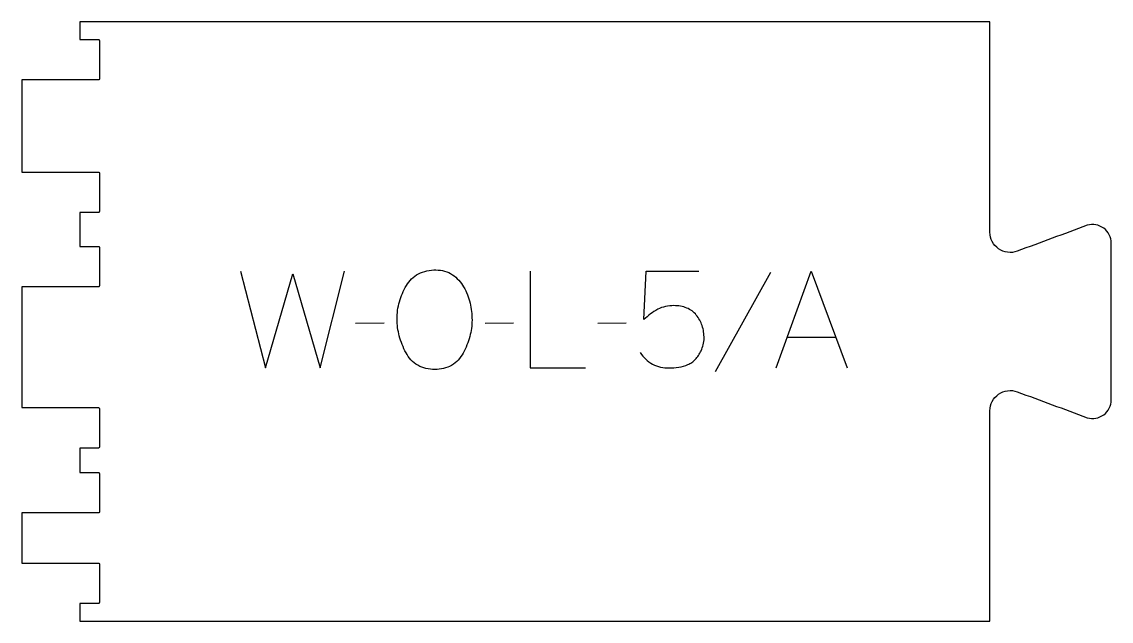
# Model space of a CAD drawing. Extents: x 0 to 337, y 0 to 186.
import ezdxf

# ---------------------------------------------------------------- set-up
doc = ezdxf.new("R2010")
doc.units = 0
doc.layers.add('1_ANYTOOL_1MMDEEP_LABELS_S', color=2, linetype='CONTINUOUS')
doc.layers.add('4_ANYTOOL_CUTTHROUGH_OUTSI', color=5, linetype='CONTINUOUS')

msp = doc.modelspace()

# ---------------------------------------------------------------- linework, layer by layer
at = {"layer": '1_ANYTOOL_1MMDEEP_LABELS_S'}
for p, q in [((231.630894, 107.894525), (214.445179, 77.123096)), ((112.059465, 92.251667), (103.273751, 92.165953)), ((152.088036, 92.251667), (143.302322, 92.165953)), ((186.973751, 92.251667), (178.188036, 92.165953)), ((236.816608, 87.923096), (251.730894, 87.923096))]:
    msp.add_line(p, q, dxfattribs=at)
for points in [[(67.702322, 108.365953), (75.416608, 78.365953), (83.859465, 107.465953), (92.345179, 78.365953), (99.845179, 108.365953)], [(157.230894, 108.365953), (157.230894, 78.365953), (174.330894, 78.365953)], [(233.345179, 78.365953), (244.230894, 108.365953), (255.288036, 78.365953)]]:
    msp.add_lwpolyline(points, dxfattribs=at)
msp.add_lwpolyline([(128.130894, 108.70881, -0.064784), (130.804849, 108.360889, -0.088904), (133.230894, 107.230239, -0.05419), (135.153458, 105.538109, -0.051179), (136.680894, 103.480239, -0.041653), (137.863093, 101.051466, -0.036749), (138.652322, 98.465953, -0.024892), (139.110102, 95.84669, -0.030823), (139.273751, 93.194525, -0.034269), (139.097231, 90.622028, -0.031918), (138.582679, 88.094525, -0.031725), (137.694492, 85.485128, -0.026303), (136.509465, 82.994525, -0.058719), (134.985685, 80.832777, -0.077745), (132.946965, 79.169525, -0.077243), (130.459977, 78.190687, -0.055252), (127.788036, 77.894525, -0.054051), (125.034111, 78.193104, -0.077615), (122.468394, 79.190953, -0.078558), (120.39332, 80.878027, -0.060481), (118.852322, 83.080239, -0.02629), (117.665662, 85.619458, -0.031299), (116.779108, 88.276667, -0.031469), (116.264069, 90.863483, -0.033416), (116.088036, 93.494525, -0.032847), (116.266714, 96.211473, -0.035049), (116.811251, 98.878453, -0.03503), (117.727225, 101.455492, -0.032231), (118.980894, 103.887382, -0.062518), (120.602782, 105.954476, -0.074052), (122.714822, 107.503453, -0.072322), (125.341676, 108.434344, -0.049083)], format="xyb", close=True, dxfattribs=at)
msp.add_lwpolyline([(191.259465, 83.123096, 0.051644), (192.994503, 81.103183, 0.067529), (195.148751, 79.555239, 0.067834), (197.605509, 78.650768, 0.054378), (200.216608, 78.365953, 0.039344), (203.199861, 78.601061, 0.059901), (206.066608, 79.415953, 0.055966), (207.281414, 80.092956, 0.047768), (208.332679, 81.007025, 0.046557), (209.328094, 82.272313, 0.031515), (210.116608, 83.680239, 0.047557), (210.8049, 85.55962, 0.064093), (211.059465, 87.537382, 0.035335), (210.918146, 89.534561, 0.045148), (210.459465, 91.480239, 0.045692), (209.709339, 93.191729, 0.046166), (208.659465, 94.737382, 0.060461), (207.324557, 96.008936, 0.060801), (205.723751, 96.923096, 0.059081), (203.760259, 97.486418, 0.040364), (201.716608, 97.651667, 0.051634), (199.136016, 97.384464, 0.068321), (196.702322, 96.515953, 0.044671), (194.460537, 95.0838, 0.031916), (192.459465, 93.323096), (193.188036, 108.365953), (209.388036, 108.365953)], format="xyb", dxfattribs=at)
at = {"layer": '4_ANYTOOL_CUTTHROUGH_OUTSI'}
msp.add_lwpolyline([(0, 167.5), (0, 139), (23.75, 139, -0.414214), (24, 138.75), (24, 126.75, -0.414214), (23.75, 126.5), (18, 126.5), (18, 116), (23.75, 116, -0.414214), (24, 115.75), (24, 103.75, -0.414214), (23.75, 103.5), (0, 103.5), (0, 66.089), (23.75, 66.089, -0.414214), (24, 65.839), (24, 53.839, -0.414214), (23.75, 53.589), (18, 53.589), (18, 46), (23.75, 46, -0.414214), (24, 45.75), (24, 33.75, -0.414214), (23.75, 33.5), (0, 33.5), (0, 18), (23.75, 18, -0.414214), (24, 17.75), (24, 5.75, -0.414214), (23.75, 5.5), (18, 5.5), (18, 0), (299.5, 0), (299.5, 65.136954, -0.522099), (307.915905, 70.999663, 0.000005), (329.612488, 62.9844, 0.236335), (334.682073, 63.883421, 0.237079), (336.999723, 68.496607), (337.000179, 117.002691, 0.237079), (334.682529, 121.615874, 0.237104), (329.598013, 122.509963, -0.000005), (307.915807, 114.499895, -0.522094), (299.5, 120.36264), (299.5, 185.5), (18, 185.5), (18, 180), (23.75, 180, -0.414214), (24, 179.75), (24, 167.75, -0.414214), (23.75, 167.5)], format="xyb", close=True, dxfattribs=at)

doc.saveas('drawing.dxf')
